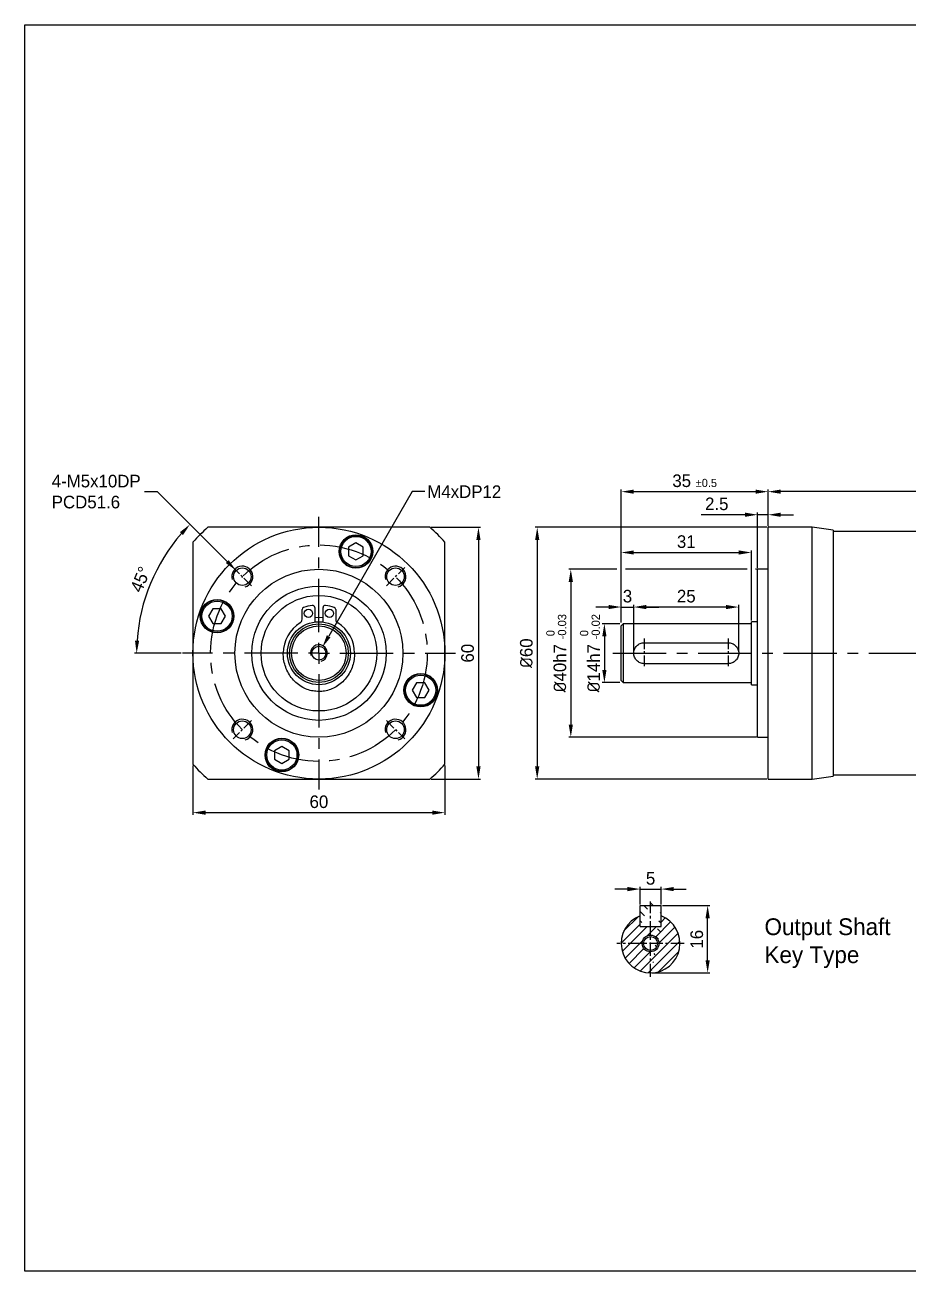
# Model space of a CAD drawing. Header units: millimetres. Extents: x 0 to 420, y 0 to 297.
# Drawn here: x 0 to 210.3, y 0 to 297 of the extents above; entities that cross this region are included whole.
import ezdxf

# ---------------------------------------------------------------- set-up
doc = ezdxf.new("R2010")
doc.units = ezdxf.units.MM
doc.header["$PDSIZE"] = -1
doc.linetypes.add('CENTERX2', pattern=[20.32, 12.7, -2.54, 2.54, -2.54])
doc.layers.add('외형선', color=7, linetype='Continuous', lineweight=25)
for name, color, linetype in [('중심선', 1, 'CENTERX2'), ('치수', 3, 'Continuous'), ('치수선', 3, 'Continuous')]:
    doc.layers.add(name, color=color, linetype=linetype)
doc.styles.add('누리로봇 문자스타일_20230829', font='GOTHIC.TTF')
doc.dimstyles.new('A3기본 치수스타일', dxfattribs={"dimtxt": 3, "dimasz": 3, "dimexe": 0.5, "dimexo": 0.3, "dimgap": 1, "dimtad": 1, "dimtoh": 1, "dimdec": 1, "dimzin": 12, "dimdsep": 46, "dimtxsty": '누리로봇 문자스타일_20230829', "dimcen": 0.09, "dimclrd": 3, "dimclre": 3, "dimclrt": 3, "dimadec": 0, "dimazin": 3, "dimtm": 1e-09, "dimtfac": 1, "dimtdec": 1, "dimtofl": 0, "dimtmove": 0, "dimatfit": 3, "dimfxl": 1, "dimfrac": 2, "dimarcsym": 0})
doc.dimstyles.new('A3지시선 치수스타일', dxfattribs={"dimtxt": 3, "dimasz": 3, "dimexe": 0.5, "dimexo": 0.3, "dimgap": 0.396875, "dimtad": 0, "dimtih": 1, "dimtoh": 1, "dimdec": 1, "dimzin": 12, "dimdsep": 46, "dimtxsty": '누리로봇 문자스타일_20230829', "dimcen": 0.09, "dimclrd": 3, "dimclre": 3, "dimclrt": 3, "dimadec": 0, "dimazin": 3, "dimtm": 1e-09, "dimtfac": 1, "dimtdec": 1, "dimtofl": 0, "dimtmove": 0, "dimatfit": 3, "dimfxl": 1, "dimfrac": 2, "dimarcsym": 0})
doc.dimstyles.new('A3치수선 초과 치수스타일', dxfattribs={"dimtxt": 3, "dimasz": 3, "dimexe": 0.5, "dimexo": 0.3, "dimgap": 1, "dimtad": 1, "dimdec": 1, "dimzin": 12, "dimdsep": 46, "dimtxsty": '누리로봇 문자스타일_20230829', "dimcen": 0.09, "dimclrd": 3, "dimclre": 3, "dimclrt": 3, "dimadec": 0, "dimazin": 3, "dimtm": 1e-09, "dimtfac": 1, "dimtdec": 1, "dimtofl": 0, "dimtmove": 0, "dimatfit": 3, "dimfxl": 1, "dimfrac": 2, "dimarcsym": 0})
doc.dimstyles.new('A4기본 치수스타일', dxfattribs={"dimtxt": 3, "dimasz": 2.5, "dimexe": 0.5, "dimexo": 0.3, "dimgap": 1, "dimtad": 1, "dimtoh": 1, "dimdec": 1, "dimzin": 12, "dimdsep": 46, "dimtxsty": '누리로봇 문자스타일_20230829', "dimcen": 0.09, "dimclrd": 3, "dimclre": 3, "dimclrt": 3, "dimadec": 0, "dimazin": 3, "dimtm": 1e-09, "dimtfac": 1, "dimtdec": 1, "dimtofl": 0, "dimtmove": 0, "dimatfit": 3, "dimfxl": 1, "dimfrac": 2, "dimarcsym": 0})

# ---------------------------------------------------------------- blocks, each defined once
blk = doc.blocks.new('_D_5')
at = {"layer": 'Defpoints', "color": 0}
for p in [(177, 185.76), (177, 177.26), (291, 174.76)]:
    blk.add_point(p, dxfattribs=at)
at = {"layer": '치수', "color": 3, "lineweight": -2}
for p, q in [((177, 177.56), (177, 186.26)), ((288, 185.76), (180, 185.76)), ((291, 175.06), (291, 186.26))]:
    blk.add_line(p, q, dxfattribs=at)
at = {"layer": '치수', "color": 3}
for points in [[(180, 186.26), (180, 185.26), (177, 185.76)], [(288, 186.26), (288, 185.26), (291, 185.76)]]:
    blk.add_solid(points, dxfattribs=at)
at = {"layer": '치수', "color": 3, "insert": (234, 188.32), "char_height": 3, "attachment_point": 5, "style": '누리로봇 문자스타일_20230829'}
blk.add_mtext('114 {\\H0.65x;%%P0.5}', dxfattribs=at)
blk = doc.blocks.new('_D_13')
at = {"layer": 'Defpoints', "color": 0}
for p in [(40.01, 120.8), (100.01, 120.8), (100.01, 109.26)]:
    blk.add_point(p, dxfattribs=at)
at = {"layer": '치수', "color": 3, "lineweight": -2}
for p, q in [((40.01, 120.5), (40.01, 108.76)), ((100.01, 120.5), (100.01, 108.76)), ((43.01, 109.26), (97.01, 109.26))]:
    blk.add_line(p, q, dxfattribs=at)
at = {"layer": '치수', "color": 3}
for points in [[(43.01, 109.76), (43.01, 108.76), (40.01, 109.26)], [(97.01, 109.76), (97.01, 108.76), (100.01, 109.26)]]:
    blk.add_solid(points, dxfattribs=at)
at = {"layer": '치수', "color": 3, "insert": (70.01, 111.84), "char_height": 3, "attachment_point": 5, "style": '누리로봇 문자스타일_20230829'}
blk.add_mtext('60', dxfattribs=at)
blk = doc.blocks.new('_D_14')
at = {"layer": 'Defpoints', "color": 0}
for p in [(96.47, 177.26), (96.47, 117.26), (108.01, 117.26)]:
    blk.add_point(p, dxfattribs=at)
at = {"layer": '치수', "color": 3, "lineweight": -2}
for p, q in [((96.77, 177.26), (108.51, 177.26)), ((108.01, 174.26), (108.01, 120.26)), ((96.77, 117.26), (108.51, 117.26))]:
    blk.add_line(p, q, dxfattribs=at)
at = {"layer": '치수', "color": 3}
for points in [[(107.51, 174.26), (108.51, 174.26), (108.01, 177.26)], [(107.51, 120.26), (108.51, 120.26), (108.01, 117.26)]]:
    blk.add_solid(points, dxfattribs=at)
at = {"layer": '치수', "color": 3, "insert": (105.43, 147.26), "char_height": 3, "width": 26.0085, "attachment_point": 5, "rotation": 90, "style": '누리로봇 문자스타일_20230829'}
blk.add_mtext('60', dxfattribs=at)
blk = doc.blocks.new('_D_15')
at = {"layer": 'Defpoints', "color": 0}
for p in [(70.84, 148.69), (70.01, 147.26)]:
    blk.add_point(p, dxfattribs=at)
at = {"layer": '치수', "color": 3, "lineweight": -2}
for p, q in [((92.24, 185.76), (72.34, 151.29)), ((95.24, 185.76), (92.24, 185.76)), ((69.92, 147.26), (70.1, 147.26)), ((70.01, 147.17), (70.01, 147.35))]:
    blk.add_line(p, q, dxfattribs=at)
at = {"layer": '치수', "color": 3}
blk.add_solid([(71.9, 151.54), (72.77, 151.04), (70.84, 148.69)], dxfattribs=at)
at = {"layer": '치수', "color": 3, "insert": (104.63, 185.76), "char_height": 3, "attachment_point": 5, "style": '누리로봇 문자스타일_20230829'}
blk.add_mtext('M4xDP12', dxfattribs=at)
blk = doc.blocks.new('_D_16')
at = {"layer": 'Defpoints', "color": 0}
for p in [(50.28, 166.99), (51.77, 165.5)]:
    blk.add_point(p, dxfattribs=at)
at = {"layer": '치수', "color": 3, "lineweight": -2}
for p, q in [((28.51, 185.76), (31.51, 185.76)), ((31.51, 185.76), (48.16, 169.11)), ((51.68, 165.5), (51.86, 165.5)), ((51.77, 165.41), (51.77, 165.59))]:
    blk.add_line(p, q, dxfattribs=at)
at = {"layer": '치수', "color": 3}
blk.add_solid([(48.51, 169.46), (47.81, 168.76), (50.28, 166.99)], dxfattribs=at)
at = {"layer": '치수', "color": 3, "insert": (6.38, 185.76), "char_height": 3, "attachment_point": 4, "style": '누리로봇 문자스타일_20230829'}
blk.add_mtext('4-M5x10DP\\PPCD51.6', dxfattribs=at)
blk = doc.blocks.new('SW_CENTERMARKSYMBOL_9')
at = {"layer": '중심선', "color": 0}
for p, q in [((0, 5), (0, 32.5)), ((-5, 0), (-32.5, 0)), ((0, 0), (-2.5, 0)), ((0, 0), (0, 2.5)), ((0, 0), (0, -2.5)), ((0, 0), (2.5, 0)), ((5, 0), (32.5, 0)), ((0, -5), (0, -32.5))]:
    blk.add_line(p, q, dxfattribs=at)
blk = doc.blocks.new('*U36')
at = {"layer": '중심선', "ltscale": 0.2}
blk.add_line((-2.19, -2.19), (2.19, 2.19), dxfattribs=at)
blk = doc.blocks.new('*U37')
at = {"color": 0, "linetype": 'ByBlock', "lineweight": -2}
for p, rotation in [((44.82, 150.14), 89.99999999999997), ((44.82, 113.65), 180), ((81.31, 113.65), 270)]:
    blk.add_blockref('*U36', p, dxfattribs=dict(at, rotation=rotation))
blk.add_blockref('*U36', (81.31, 150.14), dxfattribs=at)
blk = doc.blocks.new('*D38')
at = {"layer": 'Defpoints', "color": 0}
for p in [(177, 185.76), (177, 177.26), (142, 154.26)]:
    blk.add_point(p, dxfattribs=at)
at = {"layer": '치수', "color": 3, "lineweight": -2}
for p, q in [((142, 154.56), (142, 186.26)), ((145, 185.76), (174, 185.76)), ((177, 177.56), (177, 186.26))]:
    blk.add_line(p, q, dxfattribs=at)
at = {"layer": '치수', "color": 3}
for points in [[(145, 186.26), (145, 185.26), (142, 185.76)], [(174, 186.26), (174, 185.26), (177, 185.76)]]:
    blk.add_solid(points, dxfattribs=at)
at = {"layer": '치수', "color": 3, "insert": (159.5, 188.34), "char_height": 3, "attachment_point": 5, "style": '누리로봇 문자스타일_20230829'}
blk.add_mtext('35 {\\H0.65x;%%P0.5}', dxfattribs=at)
blk = doc.blocks.new('*D41')
at = {"layer": 'Defpoints', "color": 0}
for p in [(151.5, 91.04), (146.5, 87.09), (151.5, 87.09)]:
    blk.add_point(p, dxfattribs=at)
at = {"layer": '치수선', "color": 3, "lineweight": -2}
for p, q in [((143.5, 91.04), (140.5, 91.04)), ((146.5, 87.39), (146.5, 91.54)), ((146.5, 91.04), (151.5, 91.04)), ((151.5, 87.39), (151.5, 91.54)), ((154.5, 91.04), (157.5, 91.04))]:
    blk.add_line(p, q, dxfattribs=at)
at = {"layer": '치수선', "color": 3}
for points in [[(143.5, 91.54), (143.5, 90.54), (146.5, 91.04)], [(154.5, 91.54), (154.5, 90.54), (151.5, 91.04)]]:
    blk.add_solid(points, dxfattribs=at)
at = {"layer": '치수선', "color": 3, "insert": (149, 93.57), "char_height": 3, "attachment_point": 5, "style": '누리로봇 문자스타일_20230829'}
blk.add_mtext('5', dxfattribs=at)
blk = doc.blocks.new('*D42')
at = {"layer": 'Defpoints', "color": 0}
for p in [(151.5, 87.09), (162.59, 87.09), (149, 71.09)]:
    blk.add_point(p, dxfattribs=at)
at = {"layer": '치수선', "color": 3, "lineweight": -2}
for p, q in [((151.8, 87.09), (163.09, 87.09)), ((162.59, 74.09), (162.59, 84.09)), ((149.3, 71.09), (163.09, 71.09))]:
    blk.add_line(p, q, dxfattribs=at)
at = {"layer": '치수선', "color": 3}
for points in [[(162.09, 84.09), (163.09, 84.09), (162.59, 87.09)], [(162.09, 74.09), (163.09, 74.09), (162.59, 71.09)]]:
    blk.add_solid(points, dxfattribs=at)
at = {"layer": '치수선', "color": 3, "insert": (160.01, 79.09), "char_height": 3, "attachment_point": 5, "rotation": 90, "style": '누리로봇 문자스타일_20230829'}
blk.add_mtext('16', dxfattribs=at)
blk = doc.blocks.new('*D43')
at = {"color": 3, "ltscale": 0.5}
for p, q in [((49.36, 167.91), (38.96, 178.31)), ((37.21, 147.26), (26.1, 147.26))]:
    blk.add_line(p, q, dxfattribs=at)
blk.add_arc((70.01, 147.26), 43.41, 138.9602, 176.0398, dxfattribs=at)
for points in [[(36.9, 176.11), (37.63, 175.42), (39.31, 177.96)], [(27.2, 150.24), (26.2, 150.28), (26.6, 147.26)]]:
    blk.add_solid(points, dxfattribs=at)
at = {"layer": 'Defpoints', "color": 0, "ltscale": 0.5}
for p in [(32.41, 168.97), (49.58, 167.7), (53.96, 163.31), (37.51, 147.26), (65.01, 147.26)]:
    blk.add_point(p, dxfattribs=at)
at = {"color": 3, "ltscale": 0.5, "insert": (27.52, 164.86), "char_height": 3, "attachment_point": 5, "rotation": 67.5, "style": '누리로봇 문자스타일_20230829'}
blk.add_mtext('45°', dxfattribs=at)
blk = doc.blocks.new('*D51')
at = {"layer": 'Defpoints', "color": 0}
for p in [(142, 154.26), (138, 140.26), (142, 140.26)]:
    blk.add_point(p, dxfattribs=at)
at = {"layer": '치수선', "color": 3, "lineweight": -2}
for p, q in [((141.7, 154.26), (137.5, 154.26)), ((138, 151.26), (138, 143.26)), ((141.7, 140.26), (137.5, 140.26))]:
    blk.add_line(p, q, dxfattribs=at)
at = {"layer": '치수선', "color": 3}
for points in [[(137.5, 151.26), (138.5, 151.26), (138, 154.26)], [(137.5, 143.26), (138.5, 143.26), (138, 140.26)]]:
    blk.add_solid(points, dxfattribs=at)
at = {"layer": '치수선', "color": 3, "insert": (134.55, 147.26), "char_height": 3, "attachment_point": 5, "rotation": 90, "style": '누리로봇 문자스타일_20230829'}
blk.add_mtext('{\\fISOCPEUR|b0|i0|c0|p34;%%C}14h7 {\\H0.66x;\\S 0^ -0.02;}', dxfattribs=at)
blk = doc.blocks.new('*D52')
at = {"layer": 'Defpoints', "color": 0}
for p in [(174.5, 167.26), (130, 127.26), (174.5, 127.26)]:
    blk.add_point(p, dxfattribs=at)
at = {"layer": '치수선', "color": 3, "lineweight": -2}
for p, q in [((141, 167.26), (129.5, 167.26)), ((172, 167.26), (143, 167.26)), ((174.2, 167.26), (174, 167.26)), ((130, 164.26), (130, 130.26)), ((174.2, 127.26), (129.5, 127.26))]:
    blk.add_line(p, q, dxfattribs=at)
at = {"layer": '치수선', "color": 3}
for points in [[(129.5, 164.26), (130.5, 164.26), (130, 167.26)], [(129.5, 130.26), (130.5, 130.26), (130, 127.26)]]:
    blk.add_solid(points, dxfattribs=at)
at = {"layer": '치수선', "color": 3, "insert": (126.55, 147.26), "char_height": 3, "attachment_point": 5, "rotation": 90, "style": '누리로봇 문자스타일_20230829'}
blk.add_mtext('{\\fISOCPEUR|b0|i0|c0|p34;%%C}40h7 {\\H0.66x;\\S 0^ -0.03;}', dxfattribs=at)
blk = doc.blocks.new('*D53')
at = {"layer": 'Defpoints', "color": 0}
for p in [(177, 177.26), (122, 117.26), (177, 117.26)]:
    blk.add_point(p, dxfattribs=at)
at = {"layer": '치수선', "color": 3, "lineweight": -2}
for p, q in [((176.7, 177.26), (121.5, 177.26)), ((122, 174.26), (122, 120.26)), ((176.7, 117.26), (121.5, 117.26))]:
    blk.add_line(p, q, dxfattribs=at)
at = {"layer": '치수선', "color": 3}
for points in [[(121.5, 174.26), (122.5, 174.26), (122, 177.26)], [(121.5, 120.26), (122.5, 120.26), (122, 117.26)]]:
    blk.add_solid(points, dxfattribs=at)
at = {"layer": '치수선', "color": 3, "insert": (119.42, 147.26), "char_height": 3, "attachment_point": 5, "rotation": 90, "style": '누리로봇 문자스타일_20230829'}
blk.add_mtext('{\\fISOCPEUR|b0|i0|c0|p34;%%C}60', dxfattribs=at)
blk = doc.blocks.new('*D49')
at = {"layer": 'Defpoints', "color": 0}
for p in [(145, 158.26), (145, 147.26), (170, 147.26)]:
    blk.add_point(p, dxfattribs=at)
at = {"layer": '치수', "color": 3, "lineweight": -2}
for p, q in [((145, 147.56), (145, 158.76)), ((167, 158.26), (148, 158.26)), ((170, 147.56), (170, 158.76))]:
    blk.add_line(p, q, dxfattribs=at)
at = {"layer": '치수', "color": 3}
for points in [[(148, 158.76), (148, 157.76), (145, 158.26)], [(167, 158.76), (167, 157.76), (170, 158.26)]]:
    blk.add_solid(points, dxfattribs=at)
at = {"layer": '치수', "color": 3, "insert": (157.5, 160.84), "char_height": 3, "attachment_point": 5, "style": '누리로봇 문자스타일_20230829'}
blk.add_mtext('25', dxfattribs=at)
blk = doc.blocks.new('*D50')
at = {"layer": 'Defpoints', "color": 0}
for p in [(173, 171.26), (173, 154.76), (142, 154.26)]:
    blk.add_point(p, dxfattribs=at)
at = {"layer": '치수', "color": 3, "lineweight": -2}
for p, q in [((142, 154.56), (142, 171.76)), ((145, 171.26), (170, 171.26)), ((173, 155.06), (173, 171.76))]:
    blk.add_line(p, q, dxfattribs=at)
at = {"layer": '치수', "color": 3}
for points in [[(145, 171.76), (145, 170.76), (142, 171.26)], [(170, 171.76), (170, 170.76), (173, 171.26)]]:
    blk.add_solid(points, dxfattribs=at)
at = {"layer": '치수', "color": 3, "insert": (157.5, 173.84), "char_height": 3, "attachment_point": 5, "style": '누리로봇 문자스타일_20230829'}
blk.add_mtext('31', dxfattribs=at)
blk = doc.blocks.new('*D48')
at = {"layer": 'Defpoints', "color": 0}
for p in [(142, 158.26), (145, 158.26), (145, 147.26)]:
    blk.add_point(p, dxfattribs=at)
at = {"layer": '치수', "color": 3, "lineweight": -2}
for p, q in [((139, 158.26), (136, 158.26)), ((142, 158.56), (142, 158.76)), ((142, 158.26), (145, 158.26)), ((145, 147.56), (145, 158.76)), ((148, 158.26), (151, 158.26))]:
    blk.add_line(p, q, dxfattribs=at)
at = {"layer": '치수', "color": 3}
for points in [[(139, 158.76), (139, 157.76), (142, 158.26)], [(148, 158.76), (148, 157.76), (145, 158.26)]]:
    blk.add_solid(points, dxfattribs=at)
at = {"layer": '치수', "color": 3, "insert": (143.5, 160.84), "char_height": 3, "attachment_point": 5, "style": '누리로봇 문자스타일_20230829'}
blk.add_mtext('3', dxfattribs=at)
blk = doc.blocks.new('*D54')
at = {"layer": 'Defpoints', "color": 0}
for p in [(177, 180.26), (177, 180.26), (174.5, 167.26)]:
    blk.add_point(p, dxfattribs=at)
at = {"layer": '치수', "color": 3, "lineweight": -2}
for p, q in [((171.5, 180.26), (161.02, 180.26)), ((174.5, 167.56), (174.5, 180.76)), ((177, 180.26), (174.5, 180.26)), ((177, 180.56), (177, 180.76)), ((180, 180.26), (183, 180.26))]:
    blk.add_line(p, q, dxfattribs=at)
at = {"layer": '치수', "color": 3}
for points in [[(171.5, 180.76), (171.5, 179.76), (174.5, 180.26)], [(180, 180.76), (180, 179.76), (177, 180.26)]]:
    blk.add_solid(points, dxfattribs=at)
at = {"layer": '치수', "color": 3, "insert": (164.76, 182.84), "char_height": 3, "attachment_point": 5, "style": '누리로봇 문자스타일_20230829'}
blk.add_mtext('2.5', dxfattribs=at)

msp = doc.modelspace()

# ---------------------------------------------------------------- hatches: boundary and pattern name
h = msp.add_hatch()
h.set_pattern_fill('ANSI31', color=256, scale=0.5, angle=90)
h.set_pattern_definition([(135, (-8, 0), (-1.122532, -1.122532), [])])
edge = h.paths.add_edge_path()
edge.add_line((146.5, 87.09), (151.5, 87.09))
edge.add_line((149, 70.09), (149, 88.09))
edge.add_line((146.5, 82.09), (151.5, 82.09))
edge.add_line((151.5, 82.09), (151.5, 87.09))
edge = h.paths.add_edge_path()
edge.add_line((146.5, 87.09), (151.5, 87.09))
edge.add_line((146.5, 82.09), (146.5, 87.09))
edge.add_line((146.5, 82.09), (151.5, 82.09))
edge.add_line((149, 70.09), (149, 88.09))
h = msp.add_hatch()
h.set_pattern_fill('ANSI31', color=256, scale=0.5)
h.set_pattern_definition([(45, (-8, 0), (-1.122532, 1.122532), [])])
h.paths.add_polyline_path([(151.5, 84.63), (151.5, 82.09), (149, 82.09), (149, 80.09, -0.414214), (151, 78.09), (156, 78.09, 0.310868)])
h.paths.add_polyline_path([(149, 82.09), (146.5, 82.09), (146.5, 84.63, 0.310868), (142, 78.09), (147, 78.09, -0.414214), (149, 80.09)])
h.paths.add_polyline_path([(149, 76.09, -0.414214), (147, 78.09), (142, 78.09, 0.414214), (149, 71.09)])
h.paths.add_polyline_path([(156, 78.09), (151, 78.09, -0.414214), (149, 76.09), (149, 71.09, 0.414214)])

# ---------------------------------------------------------------- linework, layer by layer
for p, q in [((146.5, 87.09), (151.5, 87.09)), ((146.5, 82.09), (146.5, 87.09)), ((151.5, 82.09), (151.5, 87.09)), ((146.5, 82.09), (151.5, 82.09))]:
    msp.add_line(p, q)
msp.add_lwpolyline([(0, 297), (420, 297), (420, 0), (0, 0)], close=True)
msp.add_circle((149, 78.09), 2)
for centre, radius, start, end in [((51.77, 165.5), 2.5, 285, 195), ((88.25, 165.5), 2.5, 285, 195), ((70.01, 147.27), 2, 284.9427, 195.214), ((51.77, 129.02), 2.5, 285, 195), ((88.25, 129.02), 2.5, 285, 195), ((149, 78.09), 7, 110.9248, 69.0752)]:
    msp.add_arc(centre, radius, start, end)
at = {"layer": '외형선', "linetype": 'Continuous', "lineweight": 25}
for p, q in [((187.5, 177.26), (177, 177.26)), ((177, 117.26), (177, 177.26)), ((192.5, 176.56), (187.5, 177.26)), ((187.5, 117.26), (187.5, 177.26)), ((192.5, 176.56), (192.5, 117.96)), ((230.5, 176.26), (192.5, 176.26)), ((78.83, 173.53), (77.08, 172.52)), ((77.08, 172.52), (77.08, 170.5)), ((80.58, 172.52), (78.83, 173.53)), ((80.58, 170.5), (80.58, 172.52)), ((77.08, 170.5), (78.83, 169.49)), ((78.83, 169.49), (80.58, 170.5)), ((177, 167.26), (174.5, 167.26)), ((174.5, 127.26), (174.5, 167.26)), ((44.75, 157.83), (43.74, 156.08)), ((46.77, 157.83), (44.75, 157.83)), ((47.78, 156.08), (46.77, 157.83)), ((66.01, 155.34), (66.01, 157.69)), ((69.01, 158.16), (69.01, 154.69)), ((71.01, 154.69), (71.01, 158.16)), ((74.01, 157.69), (74.01, 155.34)), ((43.74, 156.08), (44.75, 154.33)), ((46.77, 154.33), (47.78, 156.08)), ((174.5, 154.76), (173, 154.76)), ((173, 139.76), (173, 154.76)), ((44.75, 154.33), (46.77, 154.33)), ((142.5, 154.26), (142, 153.76)), ((142, 140.76), (142, 153.76)), ((173, 154.26), (142.5, 154.26)), ((142.5, 154.26), (142.5, 140.26)), ((173, 154.26), (142.5, 154.26)), ((147.5, 149.76), (167.5, 149.76)), ((167.5, 144.76), (147.5, 144.76)), ((93.25, 140.19), (92.24, 138.44)), ((95.27, 140.19), (93.25, 140.19)), ((96.28, 138.44), (95.27, 140.19)), ((142, 140.76), (142.5, 140.26)), ((142.5, 140.26), (173, 140.26)), ((173, 139.76), (174.5, 139.76)), ((92.24, 138.44), (93.25, 136.69)), ((93.25, 136.69), (95.27, 136.69)), ((95.27, 136.69), (96.28, 138.44)), ((61.19, 125.03), (59.44, 124.02)), ((62.94, 124.02), (61.19, 125.03)), ((174.5, 127.26), (177, 127.26)), ((59.44, 124.02), (59.44, 122)), ((59.44, 122), (61.19, 120.99)), ((61.19, 120.99), (62.94, 122)), ((62.94, 122), (62.94, 124.02)), ((177, 117.26), (187.5, 117.26)), ((187.5, 117.26), (192.5, 117.96)), ((192.5, 118.26), (230.5, 118.26))]:
    msp.add_line(p, q, dxfattribs=at)
at = {"layer": '외형선', "linetype": 'Continuous', "lineweight": 25, "flags": 128}
msp.add_lwpolyline([(71.01, 155.7), (70.01, 155.76), (69.01, 155.7)], dxfattribs=at)
at = {"layer": '외형선', "linetype": 'Continuous', "lineweight": 25}
for centre, radius in [((70.01, 147.26), 30), ((78.83, 171.51), 4), ((78.83, 171.51), 3.9), ((78.83, 171.51), 3.6), ((51.77, 165.5), 2.1), ((70.01, 147.26), 20), ((88.25, 165.5), 2.1), ((70.01, 147.26), 16), ((70.01, 147.26), 13.77), ((45.76, 156.08), 4), ((45.76, 156.08), 3.9), ((45.76, 156.08), 3.6), ((67.51, 156.76), 1), ((72.51, 156.76), 1), ((70.01, 147.26), 7.5), ((70.01, 147.26), 7), ((70.01, 147.26), 6.5), ((70.01, 147.26), 1.65), ((94.26, 138.44), 4), ((94.26, 138.44), 3.9), ((94.26, 138.44), 3.6), ((51.77, 129.02), 2.1), ((88.25, 129.02), 2.1), ((61.19, 123.01), 4), ((61.19, 123.01), 3.9), ((61.19, 123.01), 3.6), ((149, 78.08), 1.65)]:
    msp.add_circle(centre, radius, dxfattribs=at)
for centre, radius, start, end in [((70.01, 147.26), 40, 131.4096, 138.5904), ((70.01, 147.26), 40, 41.4096, 48.5904), ((66.51, 157.69), 0.5, 108.553, 180), ((70.01, 147.26), 11.5, 97.8375, 108.553), ((68.51, 158.16), 0.5, 0, 97.8375), ((71.51, 158.16), 0.5, 82.1625, 180), ((70.01, 147.26), 11.5, 71.447, 82.1625), ((73.51, 157.69), 0.5, 0, 71.447), ((70.01, 147.26), 8.5, 121.7569, 180), ((65.01, 155.34), 1, 301.7569, 0), ((75.01, 155.34), 1, 180, 238.2431), ((70.01, 147.26), 8.5, 0, 58.2431), ((70.01, 147.26), 40, 221.4096, 228.5904), ((70.01, 147.26), 40, 311.4096, 318.5904)]:
    msp.add_arc(centre, radius, start, end, dxfattribs=at)
for points, knots in [([(70.01, 177.26), (68.23, 177.26), (64.69, 177.26), (59.42, 177.26), (54.2, 177.26), (48.92, 177.26), (45.38, 177.26), (43.55, 177.26)], [0, 0, 0, 0, 0.199897, 0.39908, 0.594916, 0.791436, 1, 1, 1, 1]), ([(96.47, 177.26), (94.94, 177.26), (91.96, 177.26), (87.58, 177.26), (83.24, 177.26), (78.88, 177.26), (74.45, 177.26), (71.49, 177.26), (70.01, 177.26)], [0, 0, 0, 0, 0.174715, 0.340712, 0.499922, 0.667248, 0.833522, 1, 1, 1, 1]), ([(40.01, 173.72), (40.01, 172.19), (40.01, 169.21), (40.01, 164.83), (40.01, 160.49), (40.01, 156.13), (40.01, 151.7), (40.01, 148.74), (40.01, 147.26)], [0, 0, 0, 0, 0.174715, 0.340712, 0.499922, 0.667248, 0.833522, 1, 1, 1, 1]), ([(100.01, 147.26), (100.01, 149.04), (100.01, 152.58), (100.01, 157.85), (100.01, 163.07), (100.01, 168.36), (100.01, 171.9), (100.01, 173.72)], [0, 0, 0, 0, 0.199897, 0.39908, 0.594916, 0.791436, 1, 1, 1, 1]), ([(145, 147.26), (145.01, 147.43), (145.03, 147.76), (145.23, 148.38), (145.69, 149.07), (146.38, 149.53), (147, 149.73), (147.33, 149.75), (147.5, 149.76)], [0, 0, 0, 0, 0.125491, 0.250539, 0.500109, 0.749209, 0.873924, 1, 1, 1, 1]), ([(167.5, 149.76), (167.66, 149.75), (168, 149.73), (168.62, 149.53), (169.31, 149.07), (169.77, 148.38), (169.97, 147.75), (169.99, 147.42), (170, 147.26)], [0, 0, 0, 0, 0.124839, 0.250853, 0.500368, 0.749619, 0.875158, 1, 1, 1, 1]), ([(40.01, 147.26), (40.01, 145.48), (40.01, 141.94), (40.01, 136.67), (40.01, 131.45), (40.01, 126.17), (40.01, 122.63), (40.01, 120.8)], [0, 0, 0, 0, 0.199897, 0.39908, 0.594916, 0.791436, 1, 1, 1, 1]), ([(70.01, 138.13), (69.55, 138.16), (68.59, 138.2), (67.17, 138.61), (65.78, 139.28), (64.5, 140.24), (63.4, 141.44), (62.54, 142.81), (61.94, 144.28), (61.57, 145.77), (61.53, 146.77), (61.51, 147.26)], [0, 0, 0, 0, 0.100352, 0.206679, 0.318263, 0.433939, 0.552064, 0.668503, 0.78325, 0.894305, 1, 1, 1, 1]), ([(78.51, 147.26), (78.49, 146.76), (78.44, 145.74), (78.07, 144.22), (77.45, 142.73), (76.56, 141.36), (75.44, 140.17), (74.17, 139.24), (72.8, 138.59), (71.4, 138.2), (70.47, 138.15), (70.01, 138.13)], [0, 0, 0, 0, 0.107667, 0.220861, 0.33781, 0.456393, 0.574407, 0.687816, 0.797205, 0.90149, 1, 1, 1, 1]), ([(100.01, 120.8), (100.01, 122.33), (100.01, 125.31), (100.01, 129.69), (100.01, 134.03), (100.01, 138.39), (100.01, 142.83), (100.01, 145.78), (100.01, 147.26)], [0, 0, 0, 0, 0.174715, 0.340712, 0.499922, 0.667248, 0.833522, 1, 1, 1, 1]), ([(147.5, 144.76), (147.34, 144.77), (147, 144.79), (146.38, 144.99), (145.69, 145.45), (145.23, 146.14), (145.03, 146.77), (145.01, 147.1), (145, 147.26)], [0, 0, 0, 0, 0.124839, 0.250853, 0.500368, 0.749619, 0.875158, 1, 1, 1, 1]), ([(170, 147.26), (169.99, 147.09), (169.97, 146.76), (169.77, 146.14), (169.31, 145.45), (168.62, 144.99), (168, 144.79), (167.67, 144.77), (167.5, 144.76)], [0, 0, 0, 0, 0.125491, 0.25054, 0.500108, 0.749209, 0.873924, 1, 1, 1, 1]), ([(43.55, 117.26), (45.08, 117.26), (48.06, 117.26), (52.44, 117.26), (56.78, 117.26), (61.14, 117.26), (65.58, 117.26), (68.53, 117.26), (70.01, 117.26)], [0, 0, 0, 0, 0.174715, 0.340712, 0.499922, 0.667248, 0.833522, 1, 1, 1, 1]), ([(70.01, 117.26), (71.79, 117.26), (75.33, 117.26), (80.6, 117.26), (85.82, 117.26), (91.11, 117.26), (94.65, 117.26), (96.47, 117.26)], [0, 0, 0, 0, 0.199897, 0.39908, 0.594916, 0.791436, 1, 1, 1, 1])]:
    msp.add_open_spline(points, degree=3, knots=knots, dxfattribs=at)
at = {"layer": '중심선', "ltscale": 0.2}
for p, q in [((147.5, 150.76), (147.5, 143.76)), ((167.5, 150.76), (167.5, 143.76))]:
    msp.add_line(p, q, dxfattribs=at)
at = {"layer": '중심선'}
msp.add_line((140, 147.26), (293, 147.26), dxfattribs=at)
at = {"layer": '중심선', "ltscale": 0.25}
for p, q in [((149, 70.09), (149, 88.09)), ((157, 78.09), (141, 78.09))]:
    msp.add_line(p, q, dxfattribs=at)
at = {"layer": '중심선'}
msp.add_circle((70.01, 147.26), 25.8, dxfattribs=at)

# ---------------------------------------------------------------- block references
msp.add_blockref('*U37', (6.95, 15.37))
msp.add_blockref('SW_CENTERMARKSYMBOL_9', (70.01, 147.26), dxfattribs=at)

# ---------------------------------------------------------------- texts
at = {"color": 3, "ltscale": 0.5, "insert": (176.13, 84.07), "char_height": 4, "width": 69.668, "attachment_point": 1, "style": '누리로봇 문자스타일_20230829'}
msp.add_mtext('Output Shaft\\PKey Type', dxfattribs=at)

# ---------------------------------------------------------------- dimensions: what is measured, and where the dimension line sits
at = {"ltscale": 0.5}
dim = msp.add_angular_dim_2l(base=(32.41, 168.97), line1=((65.01, 147.26), (37.51, 147.26)), line2=((53.96, 163.31), (49.58, 167.7)), dimstyle='A4기본 치수스타일', override={"dimasz": 3, "dimdec": 0, "dimadec": 0, "dimazin": 3}, dxfattribs=at)
dim.commit()
dim.dimension.update_dxf_attribs({"geometry": '*D43', "text_midpoint": (27.52, 164.86)})
at = {"layer": '치수'}
for center, mpoint, text, picture, middle in [((51.77, 165.5), (50.28, 166.99), '4-M5x10DP\\PPCD51.6', '_D_16', (17.25, 185.76)), ((70.01, 147.26), (70.84, 148.69), 'M4xDP12', '_D_15', (104.63, 185.76))]:
    dim = msp.add_radius_dim(center=center, mpoint=mpoint, text=text, dimstyle='A3지시선 치수스타일', dxfattribs=at)
    dim.commit()
    dim.dimension.update_dxf_attribs({"geometry": picture, "text_midpoint": middle, "dimtype": 164})
for p1, picture, middle in [((142, 154.26), '*D38', (159.5, 188.34)), ((291, 174.76), '_D_5', (234, 188.32))]:
    dim = msp.add_linear_dim(base=(177, 185.76), p1=p1, p2=(177, 177.26), text='<> {\\H0.65x;%%P0.5}', dimstyle='A3기본 치수스타일', override={"dimtmove": 0}, dxfattribs=at)
    dim.commit()
    dim.dimension.update_dxf_attribs({"geometry": picture, "text_midpoint": middle})
for base, p1, p2, picture, middle in [((177, 180.26), (174.5, 167.26), (177, 180.26), '*D54', (164.76, 180.26)), ((145, 158.26), (142, 158.26), (145, 147.26), '*D48', (143.5, 158.26))]:
    dim = msp.add_linear_dim(base=base, p1=p1, p2=p2, dimstyle='A3기본 치수스타일', override={"dimtofl": 1}, dxfattribs=at)
    dim.commit()
    dim.dimension.update_dxf_attribs({"geometry": picture, "text_midpoint": middle, "dimtype": 160})
dim = msp.add_linear_dim(base=(108.01, 117.26), p1=(96.47, 177.26), p2=(96.47, 117.26), angle=90, dimstyle='A3기본 치수스타일', dxfattribs=at)
dim.commit()
dim.dimension.update_dxf_attribs({"geometry": '_D_14', "text_midpoint": (105.43, 147.26)})
dim = msp.add_linear_dim(base=(173, 171.26), p1=(142, 154.26), p2=(173, 154.76), dimstyle='A3기본 치수스타일', dxfattribs=at)
dim.commit()
dim.dimension.update_dxf_attribs({"geometry": '*D50', "text_midpoint": (157.5, 173.84)})
dim = msp.add_linear_dim(base=(145, 158.26), p1=(170, 147.26), p2=(145, 147.26), dimstyle='A3기본 치수스타일', override={"dimtofl": 1}, dxfattribs=at)
dim.commit()
dim.dimension.update_dxf_attribs({"geometry": '*D49', "text_midpoint": (157.5, 160.84)})
dim = msp.add_linear_dim(base=(100.01, 109.26), p1=(40.01, 120.8), p2=(100.01, 120.8), dimstyle='A3기본 치수스타일', dxfattribs=at)
dim.commit()
dim.dimension.update_dxf_attribs({"geometry": '_D_13', "text_midpoint": (70.01, 109.26), "dimtype": 160})
at = {"layer": '치수선'}
for base, p1, p2, text, picture, middle in [((122, 117.26), (177, 177.26), (177, 117.26), '{\\fISOCPEUR|b0|i0|c0|p34;%%C}<>', '*D53', (119.42, 147.26)), ((130, 127.26), (174.5, 167.26), (174.5, 127.26), '{\\fISOCPEUR|b0|i0|c0|p34;%%C}<>h7 {\\H0.66x;\\S 0^ -0.03;}', '*D52', (126.55, 147.26))]:
    dim = msp.add_linear_dim(base=base, p1=p1, p2=p2, angle=90, text=text, dimstyle='A3기본 치수스타일', override={"dimtmove": 0}, dxfattribs=at)
    dim.commit()
    dim.dimension.update_dxf_attribs({"geometry": picture, "text_midpoint": middle})
dim = msp.add_linear_dim(base=(138, 140.26), p1=(142, 154.26), p2=(142, 140.26), angle=90, text='{\\fISOCPEUR|b0|i0|c0|p34;%%C}<>h7 {\\H0.66x;\\S 0^ -0.02;}', dimstyle='A3치수선 초과 치수스타일', dxfattribs=at)
dim.commit()
dim.dimension.update_dxf_attribs({"geometry": '*D51', "text_midpoint": (138, 147.26), "dimtype": 160})
dim = msp.add_linear_dim(base=(151.5, 91.04), p1=(146.5, 87.09), p2=(151.5, 87.09), dimstyle='A3기본 치수스타일', override={"dimtofl": 1}, dxfattribs=at)
dim.commit()
dim.dimension.update_dxf_attribs({"geometry": '*D41', "text_midpoint": (149, 93.57)})
dim = msp.add_linear_dim(base=(162.59, 87.09), p1=(149, 71.09), p2=(151.5, 87.09), angle=90, dimstyle='A3치수선 초과 치수스타일', override={"dimtofl": 1}, dxfattribs=at)
dim.commit()
dim.dimension.update_dxf_attribs({"geometry": '*D42', "text_midpoint": (162.59, 79.09), "dimtype": 160})

doc.saveas('drawing.dxf')
